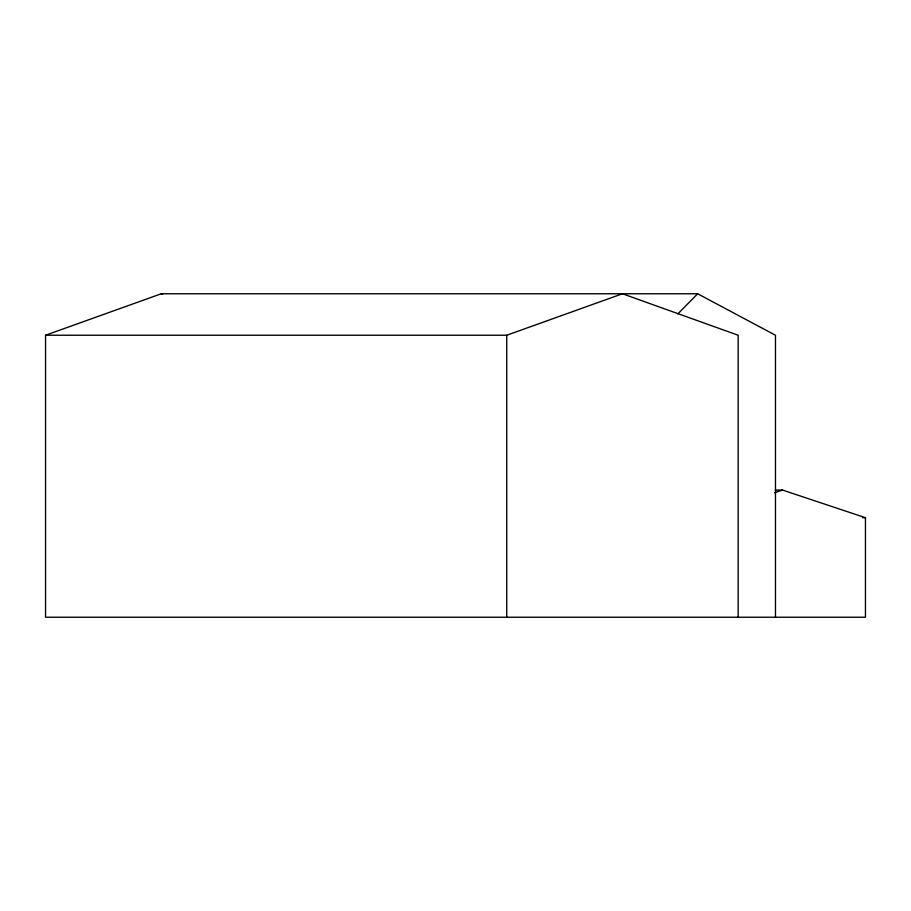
<?xml version="1.0" encoding="UTF-8"?>
<svg xmlns="http://www.w3.org/2000/svg" width="911" height="911" viewBox="0 0 911 911"><rect width="100%" height="100%" fill="white"/><g stroke="black" fill="none" stroke-linecap="round" stroke-linejoin="round"><path stroke-width="1.37" d="M677.875 313.874L697.655 293.763L775.466 335.237L775.466 617.237M775.42 490.061L782.526 490.061L865.45 517.71L865.45 617.237L45.55 617.237L45.55 335.237L161.258 293.763L697.655 293.763M45.55 335.237L506.744 335.237L622.452 293.763L738.161 335.237L738.161 617.237M774.509 492.737L782.526 490.061M862.603 517.71L865.45 517.71M161.258 293.763L162.614 294.242M506.744 335.237L506.744 617.237"/></g></svg>
